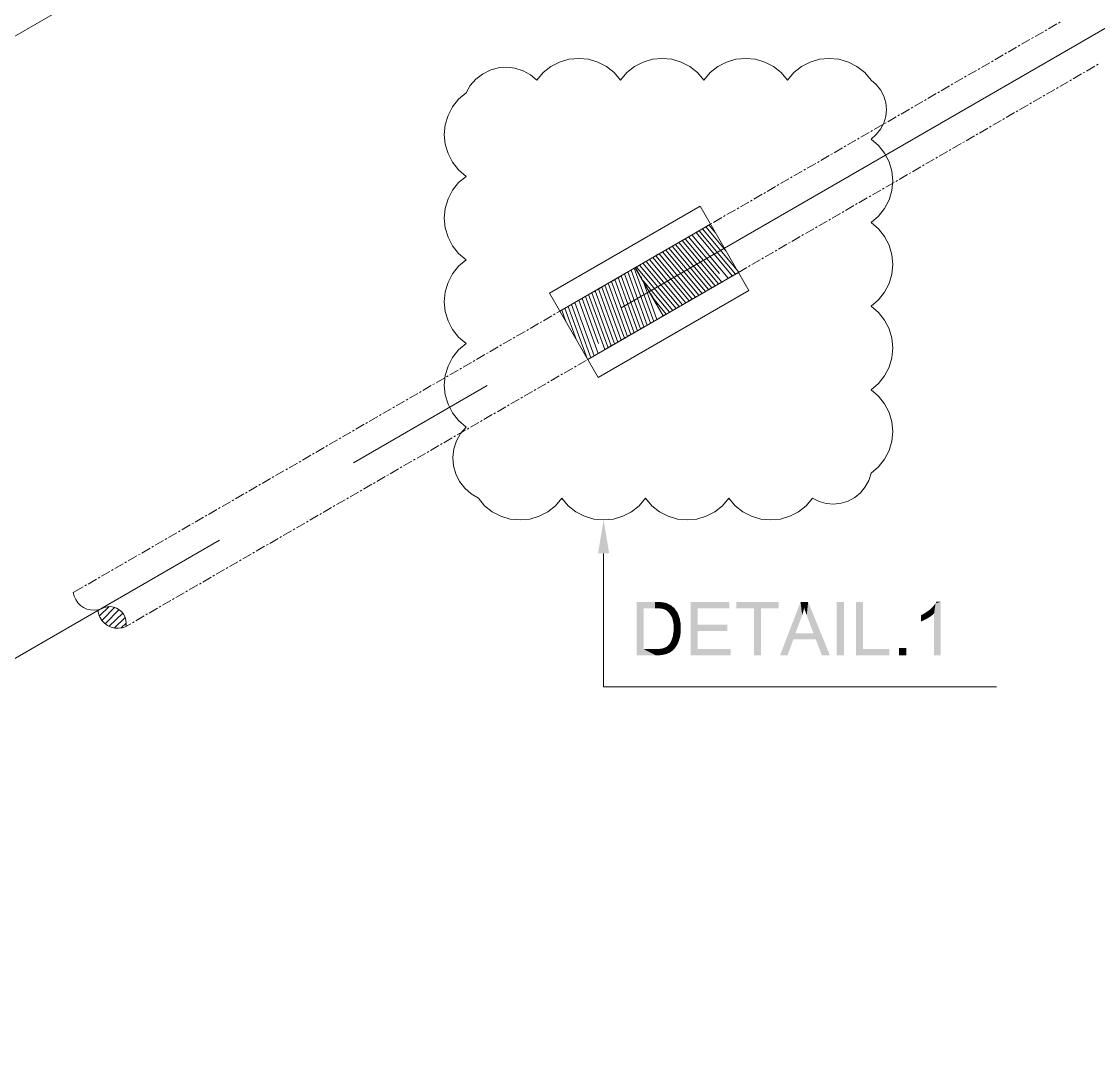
# Model space of a CAD drawing. Header units: millimetres. Extents: x 2 to 579, y 1 to 405.
# Drawn here: x 212.95 to 230.36, y 104.57 to 121.52 of the extents above; entities that cross this region are included whole.
import ezdxf

# ---------------------------------------------------------------- set-up
doc = ezdxf.new("R2010")
doc.units = ezdxf.units.MM
doc.linetypes.add('XKITLINE00', pattern=[0])
doc.layers.add('LinkedObject', color=7, linetype='Continuous', lineweight=0)

# ---------------------------------------------------------------- blocks, each defined once
blk = doc.blocks.new('*A4')
at = {"layer": 'LinkedObject'}
for color, points in [(6, [(222.449, 112.927), (222.269, 112.927), (222.359, 113.467)]), (7, [(222.893, 112.143), (223.007, 112.041), (222.893, 111.279)]), (7, [(223.188, 112.041), (222.893, 112.143), (223.19, 112.143)]), (7, [(223.007, 112.041), (222.893, 112.143), (223.188, 112.041)]), (7, [(223.19, 112.143), (223.239, 112.041), (223.188, 112.041)]), (7, [(223.24, 112.143), (223.239, 112.041), (223.19, 112.143)]), (7, [(223.24, 112.143), (223.313, 112.032), (223.239, 112.041)]), (7, [(223.317, 112.137), (223.313, 112.032), (223.24, 112.143)]), (7, [(223.344, 112.131), (223.313, 112.032), (223.317, 112.137)]), (7, [(223.344, 112.131), (223.336, 112.024), (223.313, 112.032)]), (7, [(223.336, 112.024), (223.344, 112.131), (223.368, 112.011)]), (7, [(223.444, 112.091), (223.344, 112.131), (223.381, 112.122)]), (7, [(223.47, 112.069), (223.344, 112.131), (223.444, 112.091)]), (7, [(223.422, 111.962), (223.344, 112.131), (223.47, 112.069)]), (7, [(223.368, 112.011), (223.344, 112.131), (223.422, 111.962)]), (7, [(223.879, 111.777), (223.765, 111.279), (223.765, 112.143)]), (7, [(223.879, 111.777), (223.765, 112.143), (223.879, 112.041)]), (7, [(224.39, 112.041), (223.765, 112.143), (224.39, 112.143)]), (7, [(223.879, 112.041), (223.765, 112.143), (224.39, 112.041)]), (7, [(224.503, 112.143), (224.787, 112.041), (224.503, 112.041)]), (7, [(224.902, 112.041), (224.787, 112.041), (224.503, 112.143)]), (7, [(224.902, 112.041), (224.503, 112.143), (225.188, 112.143)]), (7, [(224.902, 112.041), (225.188, 112.143), (225.188, 112.041)]), (7, [(225.542, 112.143), (225.553, 111.887), (225.21, 111.279)]), (7, [(225.553, 111.887), (225.542, 112.143), (225.568, 111.928)]), (7, [(225.568, 111.928), (225.542, 112.143), (225.592, 112.011)]), (7, [(225.592, 112.011), (225.542, 112.143), (225.6, 112.053)]), (7, [(225.665, 112.143), (225.6, 112.053), (225.542, 112.143)]), (7, [(225.6, 112.053), (225.665, 112.143), (225.61, 112.017)]), (7, [(225.61, 112.017), (225.665, 112.143), (225.641, 111.927)]), (7, [(225.641, 111.927), (225.665, 112.143), (225.661, 111.873)]), (7, [(225.661, 111.873), (225.665, 112.143), (225.752, 111.634)]), (7, [(225.752, 111.634), (225.665, 112.143), (225.787, 111.541)]), (7, [(225.787, 111.541), (225.665, 112.143), (226.017, 111.279)]), (7, [(226.242, 112.143), (226.128, 111.279), (226.128, 112.143)]), (7, [(226.242, 111.279), (226.128, 111.279), (226.242, 112.143)]), (7, [(226.553, 112.143), (226.439, 111.279), (226.439, 112.143)]), (7, [(226.553, 111.381), (226.439, 111.279), (226.553, 112.143)]), (7, [(227.724, 112.119), (227.7, 111.955), (227.677, 112.061)]), (7, [(227.7, 111.279), (227.724, 112.119), (227.806, 111.279)]), (7, [(227.7, 111.955), (227.724, 112.119), (227.7, 111.279)]), (7, [(227.806, 112.147), (227.724, 112.119), (227.738, 112.147)]), (7, [(227.806, 111.279), (227.724, 112.119), (227.806, 112.147)]), (7, [(222.893, 111.279), (223.007, 112.041), (223.007, 111.381)]), (7, [(223.47, 112.069), (223.444, 111.926), (223.422, 111.962)]), (7, [(223.505, 112.04), (223.444, 111.926), (223.47, 112.069)]), (7, [(223.556, 111.966), (223.444, 111.926), (223.505, 112.04)]), (7, [(223.444, 111.926), (223.556, 111.966), (223.467, 111.89)]), (7, [(223.467, 111.89), (223.556, 111.966), (223.573, 111.921)]), (7, [(223.573, 111.921), (223.489, 111.786), (223.467, 111.89)]), (7, [(223.589, 111.876), (223.489, 111.786), (223.573, 111.921)]), (7, [(224.787, 111.279), (224.902, 112.041), (224.902, 111.279)]), (7, [(224.787, 112.041), (224.902, 112.041), (224.787, 111.279)]), (7, [(227.533, 111.951), (227.569, 111.864), (227.488, 111.93)]), (7, [(227.488, 111.93), (227.569, 111.864), (227.488, 111.827)]), (7, [(227.631, 111.9), (227.533, 111.951), (227.61, 112.001)]), (7, [(227.569, 111.864), (227.533, 111.951), (227.6, 111.882)]), (7, [(227.6, 111.882), (227.533, 111.951), (227.631, 111.9)]), (7, [(227.644, 112.031), (227.7, 111.955), (227.61, 112.001)]), (7, [(227.61, 112.001), (227.7, 111.955), (227.631, 111.9)]), (7, [(227.631, 111.9), (227.7, 111.955), (227.681, 111.937)]), (7, [(227.7, 111.955), (227.644, 112.031), (227.677, 112.061)]), (7, [(223.606, 111.774), (223.489, 111.786), (223.589, 111.876)]), (7, [(223.606, 111.716), (223.489, 111.786), (223.606, 111.774)]), (7, [(223.489, 111.786), (223.606, 111.716), (223.489, 111.718)]), (7, [(223.879, 111.675), (223.765, 111.279), (223.879, 111.777)]), (7, [(224.358, 111.675), (223.879, 111.777), (224.358, 111.777)]), (7, [(223.879, 111.675), (223.879, 111.777), (224.358, 111.675)]), (7, [(225.21, 111.279), (225.553, 111.887), (225.458, 111.634)]), (7, [(227.488, 111.827), (227.569, 111.864), (227.513, 111.836)]), (7, [(223.583, 111.542), (223.466, 111.551), (223.478, 111.586)]), (7, [(223.489, 111.669), (223.606, 111.667), (223.478, 111.586)]), (7, [(223.478, 111.586), (223.606, 111.667), (223.583, 111.542)]), (7, [(223.606, 111.716), (223.489, 111.669), (223.489, 111.718)]), (7, [(223.606, 111.667), (223.489, 111.669), (223.606, 111.716)]), (7, [(223.583, 111.542), (223.606, 111.667), (223.595, 111.58)]), (7, [(223.879, 111.381), (223.765, 111.279), (223.879, 111.675)]), (7, [(225.426, 111.541), (225.21, 111.279), (225.458, 111.634)]), (7, [(225.458, 111.634), (225.787, 111.541), (225.426, 111.541)]), (7, [(225.752, 111.634), (225.787, 111.541), (225.458, 111.634)]), (7, [(223.325, 111.397), (223.343, 111.294), (223.301, 111.389)]), (7, [(223.35, 111.405), (223.343, 111.294), (223.325, 111.397)]), (7, [(223.343, 111.294), (223.35, 111.405), (223.373, 111.301)]), (7, [(223.446, 111.337), (223.35, 111.405), (223.388, 111.427)]), (7, [(223.425, 111.323), (223.35, 111.405), (223.446, 111.337)]), (7, [(223.373, 111.301), (223.35, 111.405), (223.425, 111.323)]), (7, [(223.403, 111.442), (223.467, 111.352), (223.388, 111.427)]), (7, [(223.388, 111.427), (223.467, 111.352), (223.446, 111.337)]), (7, [(223.525, 111.416), (223.403, 111.442), (223.423, 111.462)]), (7, [(223.507, 111.391), (223.403, 111.442), (223.525, 111.416)]), (7, [(223.467, 111.352), (223.403, 111.442), (223.507, 111.391)]), (7, [(223.423, 111.462), (223.583, 111.542), (223.525, 111.416)]), (7, [(223.455, 111.517), (223.583, 111.542), (223.423, 111.462)]), (7, [(223.466, 111.551), (223.583, 111.542), (223.455, 111.517)]), (7, [(223.525, 111.416), (223.583, 111.542), (223.543, 111.441)]), (7, [(223.543, 111.441), (223.583, 111.542), (223.572, 111.503)]), (7, [(225.21, 111.279), (225.426, 111.541), (225.331, 111.279)]), (7, [(225.787, 111.541), (226.017, 111.279), (225.887, 111.279)]), (7, [(227.252, 111.4), (227.132, 111.279), (227.132, 111.4)]), (7, [(227.252, 111.279), (227.132, 111.279), (227.252, 111.4)]), (7, [(223.007, 111.381), (223.204, 111.279), (222.893, 111.279)]), (7, [(223.191, 111.381), (223.204, 111.279), (223.007, 111.381)]), (7, [(223.191, 111.381), (223.243, 111.279), (223.204, 111.279)]), (7, [(223.234, 111.381), (223.243, 111.279), (223.191, 111.381)]), (7, [(223.343, 111.294), (223.234, 111.381), (223.301, 111.389)]), (7, [(223.313, 111.287), (223.234, 111.381), (223.343, 111.294)]), (7, [(223.243, 111.279), (223.234, 111.381), (223.313, 111.287)]), (7, [(223.765, 111.279), (223.879, 111.381), (224.41, 111.279)]), (7, [(224.41, 111.279), (223.879, 111.381), (224.41, 111.381)]), (7, [(226.439, 111.279), (226.553, 111.381), (226.979, 111.279)]), (7, [(226.979, 111.279), (226.553, 111.381), (226.979, 111.381)])]:
    blk.add_hatch(color=color, dxfattribs=at).paths.add_polyline_path(points, flags=17)
at = {"layer": 'LinkedObject', "color": 6, "linetype": 'XKITLINE00', "lineweight": 0}
for p, q in [((191.826, 109.136), (233.219, 133.06)), ((222.643, 116.892), (237.464, 125.459)), ((218.314, 114.39), (220.479, 115.641)), ((201.328, 104.573), (216.15, 113.139)), ((222.359, 112.927), (222.359, 110.77)), ((222.359, 110.77), (228.707, 110.77))]:
    blk.add_line(p, q, dxfattribs=at)
at = {"layer": 'LinkedObject', "color": 9, "linetype": 'XKITLINE00', "lineweight": 0}
for p, q in [((229.709, 121.496), (229.737, 121.512)), ((229.331, 121.277), (229.466, 121.356)), ((229.493, 121.371), (229.52, 121.387)), ((229.547, 121.403), (229.682, 121.481)), ((229.114, 121.152), (229.249, 121.231)), ((229.277, 121.246), (229.304, 121.262)), ((228.681, 120.902), (228.817, 120.98)), ((228.844, 120.996), (228.871, 121.012)), ((228.898, 121.027), (229.033, 121.105)), ((229.06, 121.121), (229.087, 121.137)), ((228.465, 120.777), (228.6, 120.855)), ((228.627, 120.871), (228.654, 120.886)), ((230.165, 120.72), (230.3, 120.798)), ((230.327, 120.814), (230.354, 120.83)), ((228.194, 120.621), (228.221, 120.636)), ((228.248, 120.652), (228.384, 120.73)), ((228.411, 120.746), (228.438, 120.761)), ((229.949, 120.595), (230.084, 120.673)), ((230.111, 120.689), (230.138, 120.704)), ((227.816, 120.402), (227.951, 120.48)), ((227.978, 120.496), (228.005, 120.511)), ((228.032, 120.527), (228.167, 120.605)), ((229.678, 120.439), (229.705, 120.454)), ((229.732, 120.47), (229.867, 120.548)), ((229.894, 120.564), (229.921, 120.579)), ((227.599, 120.277), (227.734, 120.355)), ((227.761, 120.37), (227.788, 120.386)), ((229.299, 120.22), (229.434, 120.298)), ((229.462, 120.314), (229.489, 120.329)), ((229.516, 120.345), (229.651, 120.423)), ((227.166, 120.026), (227.301, 120.105)), ((227.329, 120.12), (227.356, 120.136)), ((227.383, 120.152), (227.518, 120.23)), ((227.545, 120.245), (227.572, 120.261)), ((229.083, 120.095), (229.218, 120.173)), ((229.245, 120.188), (229.272, 120.204)), ((226.95, 119.901), (227.085, 119.98)), ((227.112, 119.995), (227.139, 120.011)), ((228.812, 119.938), (228.839, 119.954)), ((228.866, 119.97), (229.002, 120.048)), ((229.029, 120.063), (229.056, 120.079)), ((226.679, 119.745), (226.706, 119.761)), ((226.733, 119.776), (226.869, 119.854)), ((226.896, 119.87), (226.923, 119.886)), ((228.433, 119.719), (228.569, 119.798)), ((228.596, 119.813), (228.623, 119.829)), ((228.65, 119.844), (228.785, 119.923)), ((226.3, 119.526), (226.436, 119.604)), ((226.463, 119.62), (226.49, 119.635)), ((226.517, 119.651), (226.652, 119.729)), ((228.163, 119.563), (228.19, 119.579)), ((228.217, 119.594), (228.352, 119.672)), ((228.379, 119.688), (228.406, 119.704)), ((226.084, 119.401), (226.219, 119.479)), ((226.246, 119.495), (226.273, 119.51)), ((227.784, 119.344), (227.919, 119.422)), ((227.946, 119.438), (227.973, 119.453)), ((228, 119.469), (228.136, 119.547)), ((225.651, 119.151), (225.786, 119.229)), ((225.813, 119.245), (225.84, 119.26)), ((225.867, 119.276), (226.003, 119.354)), ((226.03, 119.37), (226.057, 119.385)), ((227.568, 119.219), (227.703, 119.297)), ((227.73, 119.313), (227.757, 119.328)), ((225.435, 119.026), (225.57, 119.104)), ((225.597, 119.119), (225.624, 119.135)), ((227.297, 119.063), (227.324, 119.078)), ((227.351, 119.094), (227.486, 119.172)), ((227.513, 119.188), (227.541, 119.203)), ((225.164, 118.869), (225.191, 118.885)), ((225.218, 118.901), (225.353, 118.979)), ((225.38, 118.994), (225.408, 119.01)), ((226.918, 118.844), (227.054, 118.922)), ((227.081, 118.937), (227.108, 118.953)), ((227.135, 118.969), (227.27, 119.047)), ((224.785, 118.65), (224.921, 118.729)), ((224.948, 118.744), (224.975, 118.76)), ((225.002, 118.775), (225.137, 118.854)), ((226.702, 118.719), (226.837, 118.797)), ((226.864, 118.812), (226.891, 118.828)), ((224.569, 118.525), (224.704, 118.603)), ((224.731, 118.619), (224.758, 118.635)), ((226.269, 118.468), (226.404, 118.547)), ((226.431, 118.562), (226.458, 118.578)), ((226.485, 118.593), (226.621, 118.672)), ((226.648, 118.687), (226.675, 118.703)), ((224.298, 118.369), (224.325, 118.384)), ((224.352, 118.4), (224.488, 118.478)), ((224.515, 118.494), (224.542, 118.51)), ((226.052, 118.343), (226.188, 118.421)), ((226.215, 118.437), (226.242, 118.453)), ((223.919, 118.15), (224.055, 118.228)), ((224.082, 118.244), (224.109, 118.259)), ((224.136, 118.275), (224.271, 118.353)), ((225.782, 118.187), (225.809, 118.202)), ((225.836, 118.218), (225.971, 118.296)), ((225.998, 118.312), (226.025, 118.328)), ((223.703, 118.025), (223.838, 118.103)), ((223.865, 118.119), (223.892, 118.134)), ((225.403, 117.968), (225.538, 118.046)), ((225.565, 118.062), (225.592, 118.077)), ((225.62, 118.093), (225.755, 118.171)), ((223.27, 117.775), (223.405, 117.853)), ((223.432, 117.868), (223.459, 117.884)), ((223.487, 117.9), (223.622, 117.978)), ((223.649, 117.994), (223.676, 118.009)), ((225.187, 117.843), (225.322, 117.921)), ((225.349, 117.937), (225.376, 117.952)), ((223.113, 117.684), (223.189, 117.728)), ((223.216, 117.743), (223.243, 117.759)), ((224.754, 117.593), (224.889, 117.671)), ((224.916, 117.686), (224.943, 117.702)), ((224.97, 117.718), (225.105, 117.796)), ((225.133, 117.812), (225.16, 117.827)), ((222.945, 117.423), (222.874, 117.546)), ((224.537, 117.468), (224.673, 117.546)), ((224.7, 117.561), (224.727, 117.577)), ((222.468, 117.311), (222.626, 117.402)), ((222.976, 117.369), (222.961, 117.396)), ((223.07, 117.206), (222.992, 117.341)), ((224.267, 117.311), (224.294, 117.327)), ((224.321, 117.342), (224.456, 117.421)), ((224.483, 117.436), (224.51, 117.452)), ((222.036, 117.061), (222.171, 117.139)), ((222.198, 117.155), (222.225, 117.171)), ((222.252, 117.186), (222.387, 117.264)), ((222.414, 117.28), (222.441, 117.296)), ((223.102, 117.152), (223.086, 117.179)), ((223.888, 117.092), (224.023, 117.17)), ((224.05, 117.186), (224.077, 117.202)), ((224.104, 117.217), (224.24, 117.296)), ((221.819, 116.936), (221.954, 117.014)), ((221.981, 117.03), (222.009, 117.045)), ((223.195, 116.99), (223.117, 117.125)), ((223.671, 116.967), (223.807, 117.045)), ((223.834, 117.061), (223.861, 117.077)), ((221.549, 116.78), (221.576, 116.795)), ((221.603, 116.811), (221.738, 116.889)), ((221.765, 116.905), (221.792, 116.92)), ((223.227, 116.936), (223.211, 116.963)), ((223.239, 116.717), (223.374, 116.795)), ((223.313, 116.785), (223.242, 116.909)), ((223.401, 116.811), (223.428, 116.826)), ((223.455, 116.842), (223.59, 116.92)), ((223.617, 116.936), (223.644, 116.951)), ((221.17, 116.561), (221.305, 116.639)), ((221.332, 116.655), (221.359, 116.67)), ((221.386, 116.686), (221.522, 116.764)), ((223.022, 116.592), (223.157, 116.67)), ((223.184, 116.686), (223.212, 116.701)), ((220.953, 116.436), (221.089, 116.514)), ((221.116, 116.529), (221.143, 116.545)), ((222.752, 116.435), (222.779, 116.451)), ((222.806, 116.467), (222.941, 116.545)), ((222.968, 116.561), (222.995, 116.576)), ((220.683, 116.279), (220.71, 116.295)), ((220.737, 116.311), (220.872, 116.389)), ((220.899, 116.404), (220.926, 116.42)), ((222.373, 116.217), (222.508, 116.295)), ((222.535, 116.31), (222.562, 116.326)), ((222.589, 116.342), (222.725, 116.42)), ((220.304, 116.06), (220.439, 116.139)), ((220.466, 116.154), (220.493, 116.17)), ((220.52, 116.185), (220.656, 116.264)), ((222.156, 116.091), (222.292, 116.17)), ((222.319, 116.185), (222.346, 116.201)), ((220.088, 115.935), (220.223, 116.013)), ((220.25, 116.029), (220.277, 116.045)), ((221.886, 115.935), (221.913, 115.951)), ((221.94, 115.966), (222.075, 116.045)), ((222.102, 116.06), (222.129, 116.076)), ((219.655, 115.685), (219.79, 115.763)), ((219.817, 115.779), (219.844, 115.794)), ((219.871, 115.81), (220.006, 115.888)), ((220.033, 115.904), (220.06, 115.92)), ((221.507, 115.716), (221.642, 115.794)), ((221.669, 115.81), (221.696, 115.826)), ((221.723, 115.841), (221.859, 115.919)), ((219.438, 115.56), (219.573, 115.638)), ((219.601, 115.654), (219.628, 115.669)), ((221.236, 115.56), (221.264, 115.575)), ((221.291, 115.591), (221.426, 115.669)), ((221.453, 115.685), (221.48, 115.7)), ((219.168, 115.404), (219.195, 115.419)), ((219.222, 115.435), (219.357, 115.513)), ((219.384, 115.529), (219.411, 115.544)), ((220.858, 115.341), (220.993, 115.419)), ((221.02, 115.435), (221.047, 115.45)), ((221.074, 115.466), (221.209, 115.544)), ((218.789, 115.185), (218.924, 115.263)), ((218.951, 115.278), (218.978, 115.294)), ((219.005, 115.31), (219.141, 115.388)), ((220.641, 115.216), (220.776, 115.294)), ((220.804, 115.31), (220.831, 115.325)), ((218.572, 115.06), (218.708, 115.138)), ((218.735, 115.153), (218.762, 115.169)), ((220.371, 115.059), (220.398, 115.075)), ((220.425, 115.091), (220.56, 115.169)), ((220.587, 115.184), (220.614, 115.2)), ((218.139, 114.809), (218.275, 114.888)), ((218.302, 114.903), (218.329, 114.919)), ((218.356, 114.934), (218.491, 115.013)), ((218.518, 115.028), (218.545, 115.044)), ((219.992, 114.84), (220.127, 114.919)), ((220.154, 114.934), (220.181, 114.95)), ((220.208, 114.966), (220.344, 115.044)), ((217.923, 114.684), (218.058, 114.762)), ((218.085, 114.778), (218.112, 114.794)), ((219.775, 114.715), (219.911, 114.794)), ((219.938, 114.809), (219.965, 114.825)), ((217.652, 114.528), (217.68, 114.544)), ((217.707, 114.559), (217.842, 114.637)), ((217.869, 114.653), (217.896, 114.669)), ((219.343, 114.465), (219.478, 114.543)), ((219.505, 114.559), (219.532, 114.575)), ((219.559, 114.59), (219.694, 114.668)), ((219.721, 114.684), (219.748, 114.7)), ((217.274, 114.309), (217.409, 114.387)), ((217.436, 114.403), (217.463, 114.418)), ((217.49, 114.434), (217.625, 114.512)), ((219.126, 114.34), (219.261, 114.418)), ((219.288, 114.434), (219.315, 114.45)), ((217.057, 114.184), (217.193, 114.262)), ((217.22, 114.278), (217.247, 114.293)), ((218.856, 114.184), (218.883, 114.199)), ((218.91, 114.215), (219.045, 114.293)), ((219.072, 114.309), (219.099, 114.324)), ((216.624, 113.934), (216.76, 114.012)), ((216.787, 114.027), (216.814, 114.043)), ((216.841, 114.059), (216.976, 114.137)), ((217.003, 114.153), (217.03, 114.168)), ((218.477, 113.965), (218.612, 114.043)), ((218.639, 114.059), (218.666, 114.074)), ((218.693, 114.09), (218.828, 114.168)), ((216.408, 113.809), (216.543, 113.887)), ((216.57, 113.902), (216.597, 113.918)), ((218.26, 113.84), (218.396, 113.918)), ((218.423, 113.933), (218.45, 113.949)), ((216.137, 113.652), (216.164, 113.668)), ((216.191, 113.683), (216.327, 113.762)), ((216.354, 113.777), (216.381, 113.793)), ((217.827, 113.589), (217.963, 113.668)), ((217.99, 113.683), (218.017, 113.699)), ((218.044, 113.715), (218.179, 113.793)), ((218.206, 113.808), (218.233, 113.824)), ((215.759, 113.433), (215.894, 113.511)), ((215.921, 113.527), (215.948, 113.543)), ((215.975, 113.558), (216.11, 113.637)), ((217.611, 113.464), (217.746, 113.543)), ((217.773, 113.558), (217.8, 113.574)), ((215.542, 113.308), (215.677, 113.386)), ((215.704, 113.402), (215.731, 113.418)), ((217.34, 113.308), (217.367, 113.324)), ((217.394, 113.339), (217.53, 113.417)), ((217.557, 113.433), (217.584, 113.449)), ((215.109, 113.058), (215.244, 113.136)), ((215.272, 113.152), (215.299, 113.167)), ((215.326, 113.183), (215.461, 113.261)), ((215.488, 113.277), (215.515, 113.293)), ((216.962, 113.089), (217.097, 113.167)), ((217.124, 113.183), (217.151, 113.199)), ((217.178, 113.214), (217.313, 113.292)), ((214.893, 112.933), (215.028, 113.011)), ((215.055, 113.027), (215.082, 113.042)), ((216.745, 112.964), (216.88, 113.042)), ((216.907, 113.058), (216.935, 113.073)), ((214.622, 112.776), (214.649, 112.792)), ((214.676, 112.808), (214.812, 112.886)), ((214.839, 112.902), (214.866, 112.917)), ((216.312, 112.714), (216.448, 112.792)), ((216.475, 112.808), (216.502, 112.823)), ((216.529, 112.839), (216.664, 112.917)), ((216.691, 112.933), (216.718, 112.948)), ((214.243, 112.558), (214.379, 112.636)), ((214.406, 112.651), (214.433, 112.667)), ((214.46, 112.683), (214.595, 112.761)), ((216.096, 112.589), (216.231, 112.667)), ((216.258, 112.682), (216.285, 112.698)), ((214.027, 112.432), (214.162, 112.511)), ((214.189, 112.526), (214.216, 112.542)), ((215.825, 112.432), (215.852, 112.448)), ((215.879, 112.464), (216.015, 112.542)), ((216.042, 112.557), (216.069, 112.573)), ((213.788, 112.295), (213.946, 112.386)), ((213.973, 112.401), (214, 112.417)), ((215.446, 112.213), (215.582, 112.292)), ((215.609, 112.307), (215.636, 112.323)), ((215.663, 112.338), (215.798, 112.417)), ((215.23, 112.088), (215.365, 112.166)), ((215.392, 112.182), (215.419, 112.198)), ((214.959, 111.932), (214.986, 111.948)), ((215.014, 111.963), (215.149, 112.041)), ((215.176, 112.057), (215.203, 112.073)), ((214.637, 111.746), (214.716, 111.791)), ((214.743, 111.807), (214.77, 111.822)), ((214.797, 111.838), (214.932, 111.916))]:
    blk.add_line(p, q, dxfattribs=at)
at = {"layer": 'LinkedObject', "color": 2, "linetype": 'XKITLINE00', "lineweight": 0}
for p, q in [((221.647, 120.865), (221.507, 120.792)), ((221.798, 120.91), (221.647, 120.865)), ((221.956, 120.925), (221.798, 120.91)), ((222.113, 120.91), (221.956, 120.925)), ((222.264, 120.865), (222.113, 120.91)), ((222.404, 120.792), (222.264, 120.865)), ((222.997, 120.865), (222.857, 120.792)), ((223.148, 120.91), (222.997, 120.865)), ((223.306, 120.925), (223.148, 120.91)), ((223.463, 120.91), (223.306, 120.925)), ((223.614, 120.865), (223.463, 120.91)), ((223.754, 120.792), (223.614, 120.865)), ((224.347, 120.865), (224.207, 120.792)), ((224.498, 120.91), (224.347, 120.865)), ((224.656, 120.925), (224.498, 120.91)), ((224.813, 120.91), (224.656, 120.925)), ((224.964, 120.865), (224.813, 120.91)), ((225.104, 120.792), (224.964, 120.865)), ((225.697, 120.865), (225.557, 120.792)), ((225.848, 120.91), (225.697, 120.865)), ((226.006, 120.925), (225.848, 120.91)), ((226.163, 120.91), (226.006, 120.925)), ((226.314, 120.865), (226.163, 120.91)), ((226.454, 120.792), (226.314, 120.865)), ((220.402, 120.672), (220.294, 120.589)), ((220.523, 120.733), (220.402, 120.672)), ((220.655, 120.77), (220.523, 120.733)), ((220.79, 120.781), (220.655, 120.77)), ((220.926, 120.766), (220.79, 120.781)), ((221.056, 120.725), (220.926, 120.766)), ((221.175, 120.66), (221.056, 120.725)), ((221.281, 120.574), (221.175, 120.66)), ((221.383, 120.694), (221.281, 120.574)), ((221.507, 120.792), (221.383, 120.694)), ((222.528, 120.694), (222.404, 120.792)), ((222.631, 120.574), (222.528, 120.694)), ((222.733, 120.694), (222.631, 120.574)), ((222.857, 120.792), (222.733, 120.694)), ((223.878, 120.694), (223.754, 120.792)), ((223.981, 120.574), (223.878, 120.694)), ((224.083, 120.694), (223.981, 120.574)), ((224.207, 120.792), (224.083, 120.694)), ((225.228, 120.694), (225.104, 120.792)), ((225.331, 120.574), (225.228, 120.694)), ((225.433, 120.694), (225.331, 120.574)), ((225.557, 120.792), (225.433, 120.694)), ((226.578, 120.694), (226.454, 120.792)), ((226.681, 120.574), (226.578, 120.694)), ((220.204, 120.487), (220.135, 120.369)), ((220.294, 120.589), (220.204, 120.487)), ((221.281, 120.574), (221.281, 120.574)), ((222.631, 120.574), (222.631, 120.574)), ((223.981, 120.574), (223.981, 120.574)), ((225.331, 120.574), (225.331, 120.574)), ((226.765, 120.502), (226.681, 120.574)), ((226.835, 120.414), (226.765, 120.502)), ((220.135, 120.369), (220.015, 120.267)), ((220.135, 120.369), (220.135, 120.369)), ((226.886, 120.315), (226.835, 120.414)), ((226.918, 120.209), (226.886, 120.315)), ((219.917, 120.143), (219.844, 120.003)), ((220.015, 120.267), (219.917, 120.143)), ((226.929, 120.098), (226.918, 120.209)), ((219.844, 120.003), (219.799, 119.852)), ((226.886, 119.88), (226.918, 119.987)), ((226.918, 119.987), (226.929, 120.098)), ((219.799, 119.852), (219.784, 119.694)), ((226.765, 119.694), (226.835, 119.781)), ((226.835, 119.781), (226.886, 119.88)), ((219.784, 119.694), (219.799, 119.537)), ((226.681, 119.621), (226.765, 119.694)), ((226.801, 119.519), (226.681, 119.621)), ((226.681, 119.621), (226.681, 119.621)), ((219.799, 119.537), (219.844, 119.386)), ((226.899, 119.395), (226.801, 119.519)), ((219.844, 119.386), (219.917, 119.246)), ((219.917, 119.246), (220.015, 119.122)), ((226.972, 119.255), (226.899, 119.395)), ((227.017, 119.103), (226.972, 119.255)), ((220.015, 119.122), (220.135, 119.019)), ((227.032, 118.946), (227.017, 119.103)), ((220.015, 118.917), (219.917, 118.793)), ((220.135, 119.019), (220.015, 118.917)), ((220.135, 119.019), (220.135, 119.019)), ((227.017, 118.789), (227.032, 118.946)), ((219.917, 118.793), (219.844, 118.653)), ((226.972, 118.638), (227.017, 118.789)), ((219.844, 118.653), (219.799, 118.502)), ((226.899, 118.497), (226.972, 118.638)), ((219.799, 118.502), (219.784, 118.344)), ((226.681, 118.271), (226.801, 118.374)), ((226.801, 118.374), (226.899, 118.497)), ((219.784, 118.344), (219.799, 118.187)), ((219.799, 118.187), (219.844, 118.036)), ((226.801, 118.169), (226.681, 118.271)), ((226.681, 118.271), (226.681, 118.271)), ((219.844, 118.036), (219.917, 117.896)), ((226.899, 118.045), (226.801, 118.169)), ((226.972, 117.905), (226.899, 118.045)), ((219.917, 117.896), (220.015, 117.772)), ((227.017, 117.753), (226.972, 117.905)), ((220.015, 117.772), (220.135, 117.669)), ((220.135, 117.669), (220.015, 117.567)), ((220.135, 117.669), (220.135, 117.669)), ((227.032, 117.596), (227.017, 117.753)), ((220.015, 117.567), (219.917, 117.443)), ((227.017, 117.439), (227.032, 117.596)), ((219.917, 117.443), (219.844, 117.303)), ((226.972, 117.288), (227.017, 117.439)), ((219.799, 117.152), (219.784, 116.994)), ((219.844, 117.303), (219.799, 117.152)), ((226.801, 117.024), (226.899, 117.147)), ((226.899, 117.147), (226.972, 117.288)), ((219.784, 116.994), (219.799, 116.837)), ((226.681, 116.921), (226.801, 117.024)), ((219.799, 116.837), (219.844, 116.686)), ((226.801, 116.819), (226.681, 116.921)), ((226.681, 116.921), (226.681, 116.921)), ((226.899, 116.695), (226.801, 116.819)), ((219.844, 116.686), (219.917, 116.546)), ((226.972, 116.555), (226.899, 116.695)), ((219.917, 116.546), (220.015, 116.422)), ((227.017, 116.403), (226.972, 116.555)), ((220.015, 116.422), (220.135, 116.319)), ((220.135, 116.319), (220.015, 116.217)), ((220.135, 116.319), (220.135, 116.319)), ((227.032, 116.246), (227.017, 116.403)), ((220.015, 116.217), (219.917, 116.093)), ((227.017, 116.089), (227.032, 116.246)), ((219.844, 115.953), (219.799, 115.802)), ((219.917, 116.093), (219.844, 115.953)), ((226.899, 115.797), (226.972, 115.938)), ((226.972, 115.938), (227.017, 116.089)), ((219.799, 115.802), (219.784, 115.644)), ((226.801, 115.674), (226.899, 115.797)), ((219.784, 115.644), (219.799, 115.487)), ((226.681, 115.571), (226.801, 115.674)), ((219.799, 115.487), (219.844, 115.336)), ((226.801, 115.469), (226.681, 115.571)), ((226.681, 115.571), (226.681, 115.571)), ((226.899, 115.345), (226.801, 115.469)), ((219.844, 115.336), (219.917, 115.196)), ((226.972, 115.205), (226.899, 115.345)), ((219.917, 115.196), (220.015, 115.072)), ((220.015, 115.072), (220.135, 114.969)), ((227.017, 115.053), (226.972, 115.205)), ((227.032, 114.896), (227.017, 115.053)), ((220.135, 114.969), (220.048, 114.864)), ((220.135, 114.969), (220.135, 114.969)), ((227.017, 114.739), (227.032, 114.896)), ((219.982, 114.744), (219.94, 114.614)), ((220.048, 114.864), (219.982, 114.744)), ((226.972, 114.588), (227.017, 114.739)), ((219.94, 114.614), (219.924, 114.478)), ((226.899, 114.447), (226.972, 114.588)), ((219.924, 114.478), (219.935, 114.342)), ((226.801, 114.324), (226.899, 114.447)), ((219.935, 114.342), (219.971, 114.21)), ((219.971, 114.21), (220.031, 114.088)), ((226.644, 114.106), (226.681, 114.221)), ((226.681, 114.221), (226.801, 114.324)), ((226.681, 114.221), (226.681, 114.221)), ((220.031, 114.088), (220.114, 113.979)), ((226.587, 114), (226.644, 114.106)), ((220.114, 113.979), (220.216, 113.888)), ((220.216, 113.888), (220.334, 113.818)), ((226.418, 113.831), (226.511, 113.908)), ((226.511, 113.908), (226.587, 114)), ((220.334, 113.818), (220.334, 113.818)), ((220.334, 113.818), (220.436, 113.698)), ((220.436, 113.698), (220.56, 113.6)), ((221.457, 113.6), (221.581, 113.698)), ((221.581, 113.698), (221.684, 113.818)), ((221.684, 113.818), (221.684, 113.818)), ((221.684, 113.818), (221.786, 113.698)), ((221.786, 113.698), (221.91, 113.6)), ((222.807, 113.6), (222.931, 113.698)), ((222.931, 113.698), (223.034, 113.818)), ((223.034, 113.818), (223.034, 113.818)), ((223.034, 113.818), (223.136, 113.698)), ((223.136, 113.698), (223.26, 113.6)), ((224.157, 113.6), (224.281, 113.698)), ((224.281, 113.698), (224.384, 113.818)), ((224.384, 113.818), (224.384, 113.818)), ((224.384, 113.818), (224.486, 113.698)), ((224.486, 113.698), (224.61, 113.6)), ((225.507, 113.6), (225.631, 113.698)), ((225.631, 113.698), (225.734, 113.818)), ((225.734, 113.818), (225.734, 113.818)), ((225.734, 113.818), (225.842, 113.765)), ((225.842, 113.765), (225.958, 113.732)), ((225.958, 113.732), (226.078, 113.723)), ((226.078, 113.723), (226.197, 113.737)), ((226.197, 113.737), (226.312, 113.773)), ((226.312, 113.773), (226.418, 113.831)), ((220.56, 113.6), (220.7, 113.527)), ((220.7, 113.527), (220.851, 113.482)), ((221.166, 113.482), (221.317, 113.527)), ((221.317, 113.527), (221.457, 113.6)), ((221.91, 113.6), (222.05, 113.527)), ((222.05, 113.527), (222.201, 113.482)), ((222.516, 113.482), (222.667, 113.527)), ((222.667, 113.527), (222.807, 113.6)), ((223.26, 113.6), (223.4, 113.527)), ((223.4, 113.527), (223.551, 113.482)), ((223.866, 113.482), (224.017, 113.527)), ((224.017, 113.527), (224.157, 113.6)), ((224.61, 113.6), (224.75, 113.527)), ((224.75, 113.527), (224.901, 113.482)), ((225.216, 113.482), (225.367, 113.527)), ((225.367, 113.527), (225.507, 113.6)), ((220.851, 113.482), (221.009, 113.467)), ((221.009, 113.467), (221.166, 113.482)), ((222.201, 113.482), (222.359, 113.467)), ((222.359, 113.467), (222.516, 113.482)), ((223.551, 113.482), (223.709, 113.467)), ((223.709, 113.467), (223.866, 113.482)), ((224.901, 113.482), (225.059, 113.467)), ((225.059, 113.467), (225.216, 113.482))]:
    blk.add_line(p, q, dxfattribs=at)
at = {"layer": 'LinkedObject', "color": 4, "linetype": 'XKITLINE00', "lineweight": 0}
for p, q in [((221.483, 117.131), (223.918, 118.539)), ((224.706, 117.175), (223.918, 118.539)), ((224.087, 118.247), (221.652, 116.839)), ((222.869, 117.543), (223.32, 116.764)), ((224.537, 117.468), (222.102, 116.06)), ((222.271, 115.768), (224.706, 117.175)), ((222.271, 115.768), (221.483, 117.131))]:
    blk.add_line(p, q, dxfattribs=at)
at = {"layer": 'LinkedObject', "color": 1, "linetype": 'XKITLINE00', "lineweight": 0}
for p, q in [((224.01, 118.202), (224.341, 117.808)), ((224.062, 118.233), (224.168, 118.107)), ((223.679, 118.011), (224.267, 117.311)), ((223.679, 118.011), (224.267, 117.311)), ((223.732, 118.041), (224.23, 117.447)), ((223.784, 118.072), (224.372, 117.372)), ((223.852, 118.111), (224.439, 117.411)), ((223.904, 118.141), (224.492, 117.441)), ((223.957, 118.172), (224.545, 117.472)), ((223.415, 117.859), (224.003, 117.159)), ((223.468, 117.889), (224.056, 117.189)), ((223.521, 117.919), (224.108, 117.22)), ((223.573, 117.95), (224.161, 117.25)), ((223.626, 117.98), (224.214, 117.281)), ((223.099, 117.676), (223.687, 116.976)), ((223.152, 117.706), (223.739, 117.006)), ((223.204, 117.737), (223.792, 117.037)), ((223.257, 117.767), (223.845, 117.067)), ((223.31, 117.798), (223.898, 117.098)), ((223.363, 117.828), (223.95, 117.128)), ((222.803, 117.504), (223.116, 116.646)), ((222.855, 117.535), (223.168, 116.676)), ((222.888, 117.554), (223.476, 116.854)), ((222.941, 117.584), (223.529, 116.884)), ((222.993, 117.615), (223.581, 116.915)), ((223.046, 117.645), (223.634, 116.945)), ((222.486, 117.322), (222.799, 116.463)), ((222.539, 117.352), (222.852, 116.493)), ((222.592, 117.383), (222.905, 116.524)), ((222.644, 117.413), (222.957, 116.554)), ((222.697, 117.444), (223.01, 116.585)), ((222.75, 117.474), (223.063, 116.615)), ((222.996, 117.324), (223.221, 116.707)), ((223.001, 117.326), (223.423, 116.824)), ((222.223, 117.169), (222.536, 116.311)), ((222.275, 117.2), (222.588, 116.341)), ((222.328, 117.23), (222.641, 116.372)), ((222.381, 117.261), (222.694, 116.402)), ((222.434, 117.291), (222.747, 116.433)), ((221.892, 116.978), (222.205, 116.119)), ((221.959, 117.017), (222.272, 116.158)), ((222.012, 117.047), (222.277, 116.319)), ((222.065, 117.078), (222.377, 116.219)), ((222.065, 117.078), (222.377, 116.219)), ((222.117, 117.108), (222.43, 116.25)), ((222.17, 117.139), (222.483, 116.28)), ((223.174, 117.027), (223.37, 116.793)), ((221.681, 116.856), (221.748, 116.673)), ((221.734, 116.887), (221.92, 116.374)), ((221.786, 116.917), (222.099, 116.058)), ((221.839, 116.948), (222.152, 116.089)), ((214.367, 112.071), (214.208, 111.912)), ((214.46, 112.056), (214.249, 111.844)), ((214.531, 112.018), (214.303, 111.79)), ((214.586, 111.964), (214.37, 111.749)), ((214.624, 111.894), (214.453, 111.723)), ((214.641, 111.802), (214.56, 111.722))]:
    blk.add_line(p, q, dxfattribs=at)
at = {"layer": 'LinkedObject', "color": 3, "linetype": 'XKITLINE00', "lineweight": 0}
for p, q in [((213.788, 112.295), (213.802, 112.236)), ((213.802, 112.236), (213.826, 112.181)), ((213.826, 112.181), (213.86, 112.131)), ((213.86, 112.131), (213.902, 112.087)), ((213.902, 112.087), (213.951, 112.053)), ((213.951, 112.053), (214.006, 112.027)), ((214.006, 112.027), (214.064, 112.013)), ((214.064, 112.013), (214.124, 112.008)), ((214.124, 112.008), (214.184, 112.015)), ((214.183, 112.015), (214.194, 111.954)), ((214.184, 112.015), (214.242, 112.033)), ((214.194, 111.954), (214.216, 111.896)), ((214.288, 112.053), (214.242, 112.033)), ((214.338, 112.065), (214.288, 112.053)), ((214.389, 112.067), (214.338, 112.065)), ((214.439, 112.059), (214.389, 112.067)), ((214.487, 112.042), (214.439, 112.059)), ((214.531, 112.016), (214.487, 112.042)), ((214.57, 111.983), (214.531, 112.016)), ((214.601, 111.943), (214.57, 111.983)), ((214.625, 111.898), (214.601, 111.943)), ((214.216, 111.896), (214.249, 111.844)), ((214.249, 111.844), (214.291, 111.798)), ((214.291, 111.798), (214.342, 111.762)), ((214.342, 111.762), (214.398, 111.736)), ((214.581, 111.727), (214.64, 111.747)), ((214.639, 111.849), (214.625, 111.898)), ((214.644, 111.798), (214.639, 111.849)), ((214.64, 111.747), (214.644, 111.798)), ((214.398, 111.736), (214.458, 111.721)), ((214.458, 111.721), (214.52, 111.718)), ((214.52, 111.718), (214.581, 111.727))]:
    blk.add_line(p, q, dxfattribs=at)

msp = doc.modelspace()

# ---------------------------------------------------------------- block references
at = {"lineweight": 0}
msp.add_blockref('*A4', (0, 0), dxfattribs=at)

doc.saveas('drawing.dxf')
